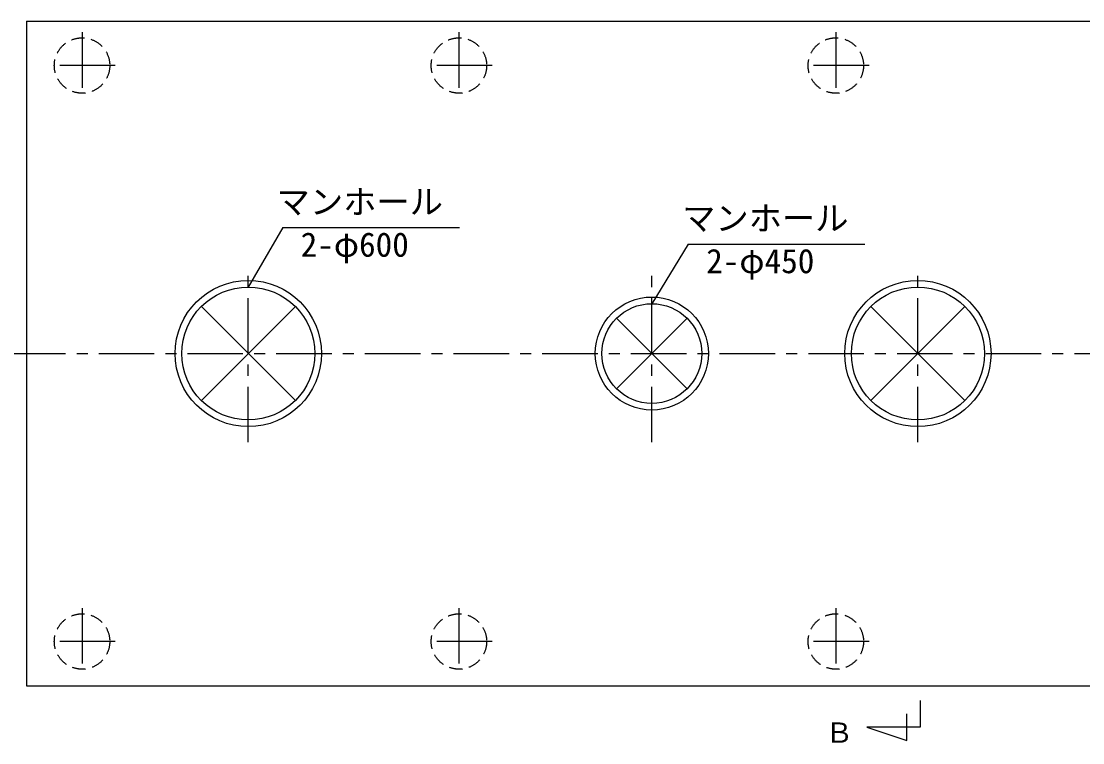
# Model space of a CAD drawing. Units: millimetres, scale not verified. Extents: x -14850 to 14850, y -10500 to 10500.
# Drawn here: x -10206 to -5418, y 4831 to 8088 of the extents above; entities that cross this region are included whole.
import ezdxf
from ezdxf.enums import TextEntityAlignment as Align

# ---------------------------------------------------------------- set-up
doc = ezdxf.new("R2010")
doc.units = ezdxf.units.MM
doc.header["$LTSCALE"] = 50
doc.linetypes.add('CHAIN1', pattern=[8, 5, -1, 1, -1])
doc.linetypes.add('DASHED1', pattern=[1.8, 1.2, -0.6])
for name, color, linetype, lineweight in [('0-1_躯体', 3, 'Continuous', 25), ('0-2_空気管', 3, 'Continuous', 25), ('0-4_機器', 3, 'Continuous', 25)]:
    doc.layers.add(name, color=color, linetype=linetype, lineweight=lineweight)
doc.styles.add('ＭＳ ゴシック', font='')
doc.styles.get('ＭＳ ゴシック').set_extended_font_data('MS Gothic')

msp = doc.modelspace()

# ---------------------------------------------------------------- linework, layer by layer
at = {"layer": '0-1_躯体', "color": 2}
msp.add_line((-10182.05, 8087.86), (-4582.05, 8087.86), dxfattribs=at)
at = {"layer": '0-1_躯体', "color": 2, "linetype": 'CHAIN1'}
for p, q in [((-9932.05, 8037.86), (-9932.05, 7737.86)), ((-8232.05, 8037.86), (-8232.05, 7737.86)), ((-6532.05, 8037.86), (-6532.05, 7737.86)), ((-9782.05, 7887.86), (-10082.05, 7887.86)), ((-8082.05, 7887.86), (-8382.05, 7887.86)), ((-6382.05, 7887.86), (-6682.05, 7887.86)), ((-9932.05, 5437.86), (-9932.05, 5137.86)), ((-8232.05, 5437.86), (-8232.05, 5137.86)), ((-6532.05, 5437.86), (-6532.05, 5137.86)), ((-9782.05, 5287.86), (-10082.05, 5287.86)), ((-8082.05, 5287.86), (-8382.05, 5287.86)), ((-6382.05, 5287.86), (-6682.05, 5287.86))]:
    msp.add_line(p, q, dxfattribs=at)
at = {"layer": '0-1_躯体'}
msp.add_line((-6152.05, 5021.37), (-6152.05, 4901.37), dxfattribs=at)
at = {"layer": '0-1_躯体', "color": 2}
msp.add_lwpolyline([(-10182.05, 8087.86), (-10182.05, 5087.86), (-4582.05, 5087.86)], dxfattribs=at)
at = {"layer": '0-1_躯体'}
msp.add_lwpolyline([(-6152.05, 4901.37), (-6392.05, 4901.37), (-6212.05, 4841.37), (-6212.05, 4961.37)], dxfattribs=at)
at = {"layer": '0-1_躯体', "color": 2, "linetype": 'DASHED1'}
for centre in [(-9932.05, 7887.86), (-8232.05, 7887.86), (-6532.05, 7887.86), (-9932.05, 5287.86), (-8232.05, 5287.86), (-6532.05, 5287.86)]:
    msp.add_circle(centre, 125, dxfattribs=at)
at = {"layer": '0-2_空気管', "color": 4}
for p, q in [((-9027.1, 7156.08), (-9182.05, 6887.86)), ((-9027.1, 7156.08), (-8229.63, 7156.08)), ((-7197.94, 7081.86), (-7362.05, 6812.86)), ((-7197.94, 7081.86), (-6400.47, 7081.86))]:
    msp.add_line(p, q, dxfattribs=at)
at = {"layer": '0-2_空気管', "linetype": 'CHAIN1'}
for p, q in [((-9182.05, 6187.86), (-9182.05, 6987.86)), ((-7362.05, 6187.86), (-7362.05, 6987.86)), ((-6162.05, 6187.86), (-6162.05, 6987.86)), ((-10256.04, 6587.86), (-4483.13, 6587.86))]:
    msp.add_line(p, q, dxfattribs=at)
at = {"layer": '0-4_機器'}
for p, q in [((-9393.94, 6375.97), (-8969.91, 6799.99)), ((-9393.83, 6799.64), (-8969.91, 6375.73)), ((-6373.94, 6375.97), (-5949.91, 6799.99)), ((-6373.83, 6799.64), (-5949.91, 6375.73)), ((-7521.15, 6746.96), (-7202.95, 6428.76)), ((-7521.15, 6428.76), (-7202.95, 6746.96))]:
    msp.add_line(p, q, dxfattribs=at)
for centre, radius in [((-9182.05, 6587.86), 330), ((-6162.05, 6587.86), 330), ((-9182.05, 6587.86), 300), ((-6162.05, 6587.86), 300), ((-7362.05, 6587.86), 255), ((-7362.05, 6587.86), 225)]:
    msp.add_circle(centre, radius, dxfattribs=at)

# ---------------------------------------------------------------- texts
at = {"layer": '0-1_躯体', "color": 4, "style": 'ＭＳ ゴシック'}
msp.add_text('Ｂ', height=91.79, dxfattribs=at).set_placement((-6578.85, 4803.17), align=Align.BOTTOM_LEFT)
at = {"layer": '0-2_空気管', "color": 4, "style": 'ＭＳ ゴシック'}
for s, p in [('マンホール', (-9054.36, 7184.88)), ('マンホール', (-7225.2, 7110.65)), ('2-φ600', (-8945.96, 6991.65)), ('2-φ450', (-7116.8, 6917.42))]:
    msp.add_text(s, height=110, dxfattribs=at).set_placement(p, align=Align.BOTTOM_LEFT)

doc.saveas('drawing.dxf')
